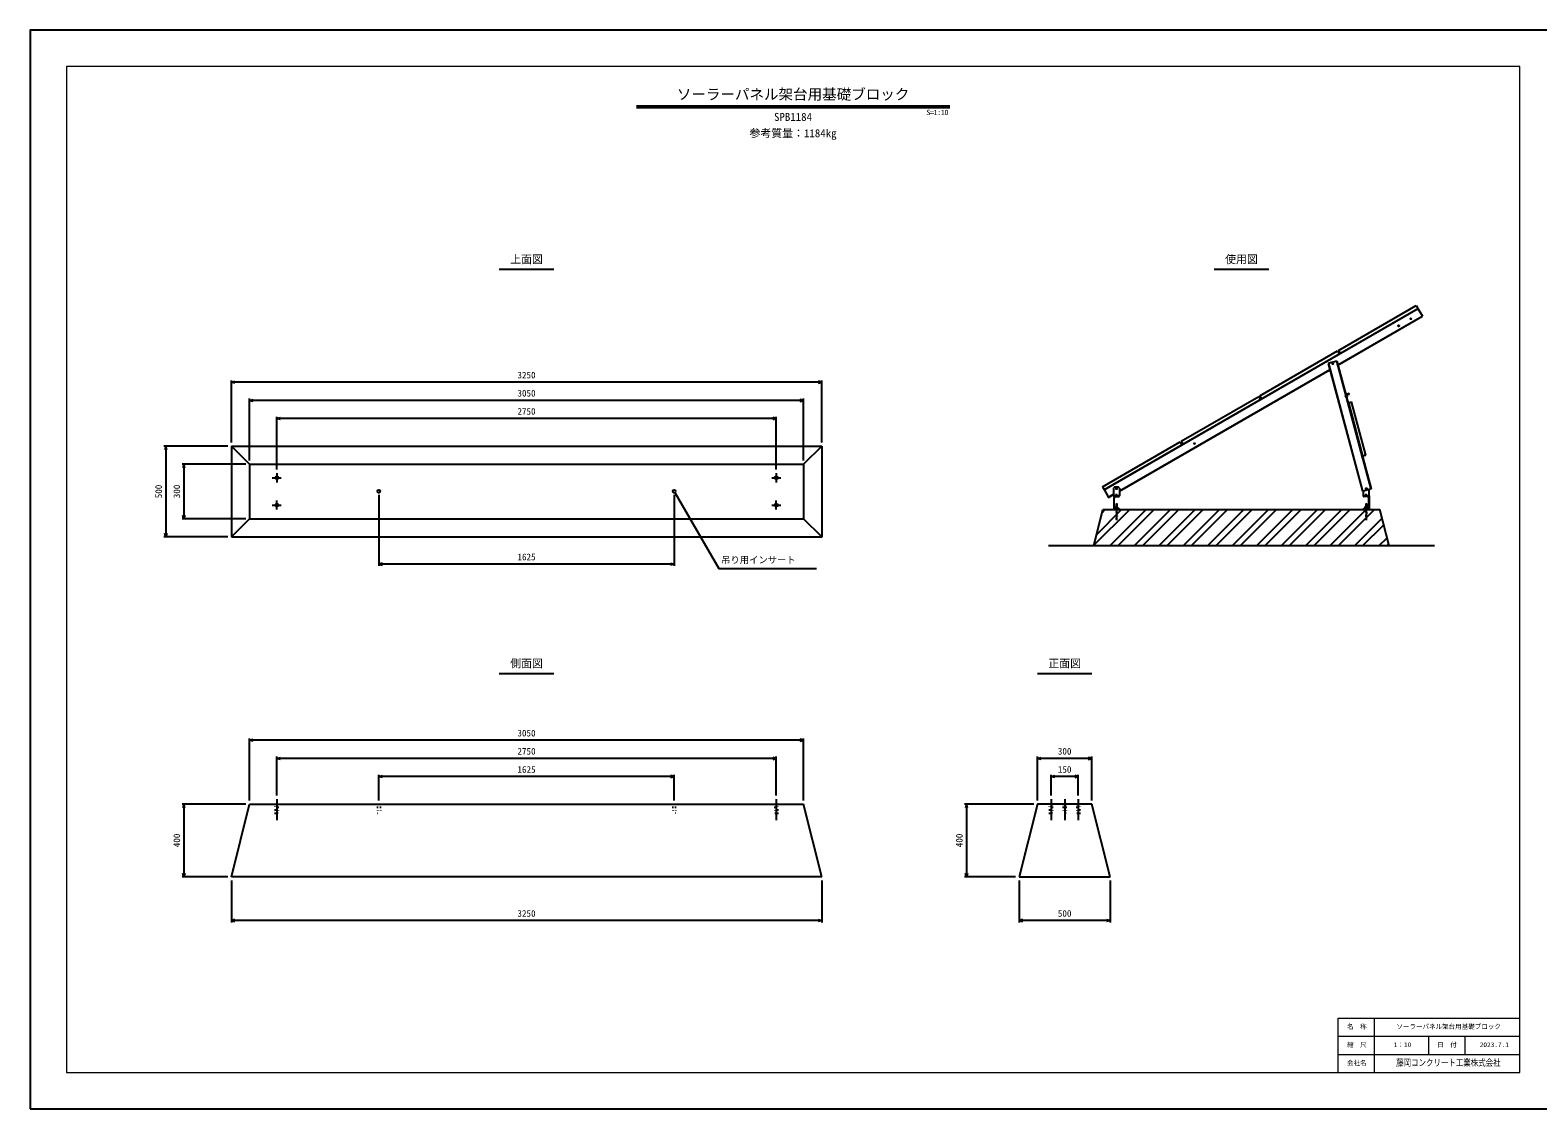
# Model space of a CAD drawing. Units: millimetres, scale not verified. Extents: x -8400 to 8400, y -2970 to 2970.
# Drawn here: x -8400 to -100, y -2970 to 2970 of the extents above; entities that cross this region are included whole.
import ezdxf
from ezdxf.enums import TextEntityAlignment as Align

# ---------------------------------------------------------------- set-up
doc = ezdxf.new("R2010")
doc.units = ezdxf.units.MM
doc.header["$LTSCALE"] = 10
doc.linetypes.add('DOTTED', pattern=[1.75, 0.25, -1.5])
doc.linetypes.add('LONG_DASHED_DOTTED', pattern=[15.25, 12, -1.5, 0.25, -1.5])
for name, color, linetype, lineweight in [('0-0_CENTER', 7, 'LONG_DASHED_DOTTED', 25), ('0-1_DIM', 7, 'Continuous', 25), ('0-2_Defpoints', 5, 'Continuous', 25), ('0-3_HATCH', 6, 'Continuous', 25), ('0-4_OUTLINE', 3, 'Continuous', 25), ('0-5_OUTLINE2', 4, 'Continuous', 25), ('0-6_TXT', 7, 'Continuous', 25), ('0-7_WAKU', 3, 'Continuous', 13), ('0-8_WAKU-LINE', 7, 'Continuous', 13)]:
    doc.layers.add(name, color=color, linetype=linetype, lineweight=lineweight)
doc.layers.add('0-9_WAKU-TXT', color=7, linetype='Continuous')
doc.styles.add('ＭＳ ゴシック', font='')
doc.styles.get('ＭＳ ゴシック').set_extended_font_data('MS Gothic')

msp = doc.modelspace()

# ---------------------------------------------------------------- linework, layer by layer
at = {"layer": '0-0_CENTER'}
for p, q in [((-1146.7, 955.64), (-1162.34, 951.45)), ((-7067.36, 504.84), (-7017.36, 504.84)), ((-7042.36, 529.84), (-7042.36, 479.84)), ((-4317.36, 504.84), (-4267.36, 504.84)), ((-4292.36, 529.84), (-4292.36, 479.84)), ((-2419.23, 398.63), (-2419.23, 416.6)), ((-1044.23, 398.63), (-1044.23, 416.6)), ((-7067.36, 354.84), (-7017.36, 354.84)), ((-7042.36, 329.84), (-7042.36, 379.84)), ((-4317.36, 354.84), (-4267.36, 354.84)), ((-4292.36, 329.84), (-4292.36, 379.84)), ((-2419.23, 330.37), (-2419.23, 272.15)), ((-1044.23, 330.37), (-1044.23, 272.15)), ((-7042.36, -1263.89), (-7042.36, -1380.32)), ((-4292.36, -1263.89), (-4292.36, -1380.32)), ((-2779.84, -1263.89), (-2779.84, -1380.32)), ((-2704.84, -1263.89), (-2704.84, -1380.32)), ((-2629.84, -1263.89), (-2629.84, -1380.32))]:
    msp.add_line(p, q, dxfattribs=at)
at = {"layer": '0-1_DIM'}
for p, q in [((-7292.36, 699.84), (-7292.36, 1041.27)), ((-4042.36, 1031.27), (-7292.36, 1031.27)), ((-4042.36, 699.84), (-4042.36, 1041.27)), ((-7192.36, 599.84), (-7192.36, 941.27)), ((-4142.36, 931.27), (-7192.36, 931.27)), ((-4142.36, 599.84), (-4142.36, 941.27)), ((-7042.36, 549.84), (-7042.36, 841.27)), ((-4292.36, 831.27), (-7042.36, 831.27)), ((-4292.36, 549.84), (-4292.36, 841.27)), ((-7312.36, 679.84), (-7663.63, 679.84)), ((-7653.63, 679.84), (-7653.63, 179.84)), ((-7212.36, 579.84), (-7563.63, 579.84)), ((-7553.63, 579.84), (-7553.63, 279.84)), ((-6479.86, 410.61), (-6479.86, 19.94)), ((-4854.86, 410.61), (-4854.86, 19.94)), ((-7212.36, 279.84), (-7563.63, 279.84)), ((-7312.36, 179.84), (-7663.63, 179.84)), ((-4854.86, 29.94), (-6479.86, 29.94)), ((-7192.36, -1271.76), (-7192.36, -930.33)), ((-4142.36, -940.33), (-7192.36, -940.33)), ((-4142.36, -1271.76), (-4142.36, -930.33)), ((-7042.36, -1243.89), (-7042.36, -1030.33)), ((-4292.36, -1040.33), (-7042.36, -1040.33)), ((-4292.36, -1243.89), (-4292.36, -1030.33)), ((-2854.84, -1271.76), (-2854.84, -1030.33)), ((-2554.84, -1040.33), (-2854.84, -1040.33)), ((-2554.84, -1271.76), (-2554.84, -1030.33)), ((-6479.86, -1271.76), (-6479.86, -1130.33)), ((-4854.86, -1140.33), (-6479.86, -1140.33)), ((-4854.86, -1271.76), (-4854.86, -1130.33)), ((-2779.84, -1243.89), (-2779.84, -1130.33)), ((-2629.84, -1140.33), (-2779.84, -1140.33)), ((-2629.84, -1243.89), (-2629.84, -1130.33)), ((-7212.36, -1291.76), (-7563.63, -1291.76)), ((-7553.63, -1291.76), (-7553.63, -1691.76)), ((-2874.84, -1291.76), (-3255.64, -1291.76)), ((-3245.64, -1291.76), (-3245.64, -1691.76)), ((-7312.36, -1691.76), (-7563.63, -1691.76)), ((-7292.36, -1711.76), (-7292.36, -1943.2)), ((-4042.36, -1711.76), (-4042.36, -1943.2)), ((-2974.84, -1691.76), (-3255.64, -1691.76)), ((-2954.84, -1711.76), (-2954.84, -1943.2)), ((-2454.84, -1711.76), (-2454.84, -1943.2)), ((-4042.36, -1933.2), (-7292.36, -1933.2)), ((-2454.84, -1933.2), (-2954.84, -1933.2))]:
    msp.add_line(p, q, dxfattribs=at)
for points in [[(-7272.36, 1025.91), (-7292.36, 1031.27), (-7272.36, 1036.63)], [(-4062.36, 1025.91), (-4042.36, 1031.27), (-4062.36, 1036.63)], [(-7172.36, 925.91), (-7192.36, 931.27), (-7172.36, 936.63)], [(-4162.36, 925.91), (-4142.36, 931.27), (-4162.36, 936.63)], [(-7022.36, 825.91), (-7042.36, 831.27), (-7022.36, 836.63)], [(-4312.36, 825.91), (-4292.36, 831.27), (-4312.36, 836.63)], [(-7648.27, 659.84), (-7653.63, 679.84), (-7658.99, 659.84)], [(-7548.27, 559.84), (-7553.63, 579.84), (-7558.99, 559.84)], [(-4850.86, 423.68), (-4609.15, 5.01), (-4070.77, 5.01)], [(-7548.27, 299.84), (-7553.63, 279.84), (-7558.99, 299.84)], [(-7648.27, 199.84), (-7653.63, 179.84), (-7658.99, 199.84)], [(-6459.86, 35.3), (-6479.86, 29.94), (-6459.86, 24.58)], [(-4874.86, 35.3), (-4854.86, 29.94), (-4874.86, 24.58)], [(-7172.36, -945.69), (-7192.36, -940.33), (-7172.36, -934.97)], [(-4162.36, -945.69), (-4142.36, -940.33), (-4162.36, -934.97)], [(-7022.36, -1045.69), (-7042.36, -1040.33), (-7022.36, -1034.97)], [(-4312.36, -1045.69), (-4292.36, -1040.33), (-4312.36, -1034.97)], [(-2834.84, -1045.69), (-2854.84, -1040.33), (-2834.84, -1034.97)], [(-2574.84, -1045.69), (-2554.84, -1040.33), (-2574.84, -1034.97)], [(-6459.86, -1145.69), (-6479.86, -1140.33), (-6459.86, -1134.97)], [(-4874.86, -1145.69), (-4854.86, -1140.33), (-4874.86, -1134.97)], [(-2759.84, -1145.69), (-2779.84, -1140.33), (-2759.84, -1134.97)], [(-2649.84, -1145.69), (-2629.84, -1140.33), (-2649.84, -1134.97)], [(-7548.27, -1311.76), (-7553.63, -1291.76), (-7558.99, -1311.76)], [(-3240.28, -1311.76), (-3245.64, -1291.76), (-3251, -1311.76)], [(-7548.27, -1671.76), (-7553.63, -1691.76), (-7558.99, -1671.76)], [(-3240.28, -1671.76), (-3245.64, -1691.76), (-3251, -1671.76)], [(-7272.36, -1927.84), (-7292.36, -1933.2), (-7272.36, -1938.56)], [(-4062.36, -1927.84), (-4042.36, -1933.2), (-4062.36, -1938.56)], [(-2934.84, -1927.84), (-2954.84, -1933.2), (-2934.84, -1938.56)], [(-2474.84, -1927.84), (-2454.84, -1933.2), (-2474.84, -1938.56)]]:
    msp.add_lwpolyline(points, dxfattribs=at)
at = {"layer": '0-2_Defpoints'}
msp.add_lwpolyline([(-8400, -2970), (0, -2970), (0, 2970), (-8400, 2970)], close=True, dxfattribs=at)
at = {"layer": '0-3_HATCH'}
for p, q in [((-2543.51, 133.28), (-2346.42, 330.37)), ((-2528.54, 193.15), (-2391.32, 330.37)), ((-2498.6, 312.89), (-2481.13, 330.37)), ((-2456.62, 130.37), (-2256.62, 330.37)), ((-2411.72, 130.37), (-2211.72, 330.37)), ((-2321.92, 130.37), (-2121.92, 330.37)), ((-2277.02, 130.37), (-2077.02, 330.37)), ((-2187.21, 130.37), (-1987.21, 330.37)), ((-2142.31, 130.37), (-1942.31, 330.37)), ((-2052.51, 130.37), (-1852.51, 330.37)), ((-2007.61, 130.37), (-1807.61, 330.37)), ((-1917.8, 130.37), (-1717.8, 330.37)), ((-1872.9, 130.37), (-1672.9, 330.37)), ((-1783.1, 130.37), (-1583.1, 330.37)), ((-1738.2, 130.37), (-1538.2, 330.37)), ((-1648.4, 130.37), (-1448.4, 330.37)), ((-1603.5, 130.37), (-1403.5, 330.37)), ((-1513.69, 130.37), (-1313.69, 330.37)), ((-1468.79, 130.37), (-1268.79, 330.37)), ((-1378.99, 130.37), (-1178.99, 330.37)), ((-1334.09, 130.37), (-1134.09, 330.37)), ((-1244.29, 130.37), (-1044.29, 330.37)), ((-1199.38, 130.37), (-999.38, 330.37)), ((-1109.58, 130.37), (-957.3, 282.64)), ((-1064.68, 130.37), (-948.32, 246.72)), ((-974.88, 130.37), (-930.36, 174.88)), ((-929.98, 130.37), (-921.38, 138.96))]:
    msp.add_line(p, q, dxfattribs=at)
at = {"layer": '0-4_OUTLINE'}
for p, q in [((-7292.36, 679.84), (-7292.36, 179.84)), ((-7292.36, 679.84), (-7192.36, 579.84)), ((-7292.36, 679.84), (-4042.36, 679.84)), ((-4042.36, 679.84), (-4142.36, 579.84)), ((-7192.36, 579.84), (-4142.36, 579.84)), ((-7192.36, 579.84), (-7192.36, 279.84)), ((-4142.36, 579.84), (-4142.36, 279.84)), ((-7292.36, 179.84), (-7192.36, 279.84)), ((-7192.36, 279.84), (-4142.36, 279.84)), ((-2544.23, 130.37), (-2494.23, 330.37)), ((-2494.23, 330.37), (-969.23, 330.37)), ((-919.23, 130.37), (-969.23, 330.37)), ((-7292.36, 179.84), (-4042.36, 179.84)), ((-7292.36, -1691.76), (-7192.36, -1291.76)), ((-7192.36, -1291.76), (-4142.36, -1291.76)), ((-4042.36, -1691.76), (-4142.36, -1291.76)), ((-2454.84, -1691.76), (-2554.84, -1291.76)), ((-4042.36, -1691.76), (-7292.36, -1691.76)), ((-2954.84, -1691.76), (-2454.84, -1691.76))]:
    msp.add_line(p, q, dxfattribs=at)
at = {"layer": '0-4_OUTLINE', "linetype": 'DOTTED'}
for p, q in [((-6471.86, -1291.76), (-6471.86, -1341.76)), ((-4862.86, -1291.76), (-4862.86, -1341.76)), ((-2712.84, -1291.76), (-2712.84, -1341.76)), ((-2696.84, -1291.76), (-2696.84, -1341.76)), ((-2696.84, -1341.76), (-2712.84, -1341.76))]:
    msp.add_line(p, q, dxfattribs=at)
at = {"layer": '0-4_OUTLINE'}
for points in [[(-4042.36, 679.84), (-4042.36, 179.84), (-4142.36, 279.84)], [(-2554.84, -1291.76), (-2854.84, -1291.76), (-2954.84, -1691.76)]]:
    msp.add_lwpolyline(points, dxfattribs=at)
at = {"layer": '0-4_OUTLINE', "linetype": 'DOTTED'}
for points in [[(-7034.11, -1291.76), (-7034.11, -1341.76), (-7050.61, -1341.76), (-7050.61, -1291.76)], [(-6487.86, -1291.76), (-6487.86, -1341.76), (-6471.86, -1341.76)], [(-4846.86, -1291.76), (-4846.86, -1341.76), (-4862.86, -1341.76)], [(-4300.61, -1291.76), (-4300.61, -1341.76), (-4284.11, -1341.76), (-4284.11, -1291.76)], [(-2771.59, -1291.76), (-2771.59, -1341.76), (-2788.09, -1341.76), (-2788.09, -1291.76)], [(-2638.09, -1291.76), (-2638.09, -1341.76), (-2621.59, -1341.76), (-2621.59, -1291.76)]]:
    msp.add_lwpolyline(points, dxfattribs=at)
at = {"layer": '0-4_OUTLINE'}
for centre, radius in [((-7042.36, 504.84), 8.25), ((-7042.36, 504.84), 6), ((-4292.36, 504.84), 8.25), ((-4292.36, 504.84), 6), ((-6479.86, 430.61), 8), ((-4854.86, 430.61), 8), ((-7042.36, 354.84), 8.25), ((-7042.36, 354.84), 6), ((-4292.36, 354.84), 8.25), ((-4292.36, 354.84), 6)]:
    msp.add_circle(centre, radius, dxfattribs=at)
at = {"layer": '0-5_OUTLINE2'}
for p, q in [((-2487.93, 440.35), (-760.21, 1437.85)), ((-2487.13, 438.96), (-759.41, 1436.46)), ((-1197.89, 1205.94), (-769.21, 1453.44)), ((-769.21, 1453.44), (-760.21, 1437.85)), ((-760.21, 1437.85), (-735.21, 1394.55)), ((-1201, 1127.03), (-735.94, 1395.54)), ((-1200.68, 1125.81), (-735.21, 1394.55)), ((-1630.9, 955.94), (-1202.22, 1203.44)), ((-1202.22, 1203.44), (-1193.22, 1187.85)), ((-1197.89, 1205.94), (-1188.89, 1190.35)), ((-2403.13, 432.99), (-1245.83, 1101.15)), ((-2402.98, 431.65), (-1245.51, 1099.92)), ((-1206.57, 1147.79), (-1254.86, 1134.85)), ((-1254.86, 1134.85), (-1066.12, 430.45)), ((-1253.32, 1135.26), (-1064.57, 430.85)), ((-1208.11, 1147.37), (-1019.37, 442.98)), ((-1206.57, 1147.79), (-1017.82, 443.39)), ((-2063.92, 705.94), (-1635.23, 953.44)), ((-1635.23, 953.44), (-1626.23, 937.85)), ((-1630.9, 955.94), (-1621.9, 940.35)), ((-1137.79, 968.38), (-1157.11, 963.21)), ((-1157.11, 963.21), (-1151.93, 943.89)), ((-1150.39, 945.86), (-1153.82, 958.65)), ((-1151.93, 943.89), (-1151.45, 944.02)), ((-1151.52, 962.63), (-1138.72, 966.06)), ((-1145.05, 918.21), (-1125.73, 923.38)), ((-1062.87, 611.51), (-1145.05, 918.21)), ((-1143.12, 918.73), (-1060.94, 612.03)), ((-1137.66, 967.9), (-1137.79, 968.38)), ((-1047.03, 629.67), (-1125.73, 923.38)), ((-2496.93, 455.94), (-2068.25, 703.44)), ((-2068.25, 703.44), (-2059.25, 687.85)), ((-2063.92, 705.94), (-2054.92, 690.35)), ((-1066.74, 625.94), (-1047.42, 631.12)), ((-1064.42, 625.01), (-1047.03, 629.67)), ((-1062.87, 611.51), (-1060.94, 612.03)), ((-2427.98, 455.37), (-2435.48, 447.87)), ((-2435.48, 447.87), (-2435.48, 405.37)), ((-2427.98, 455.37), (-2410.48, 455.37)), ((-2402.98, 447.87), (-2410.48, 455.37)), ((-2402.98, 447.87), (-2402.98, 405.37)), ((-1017.82, 443.4), (-1066.11, 430.43)), ((-1060.48, 405.37), (-1060.48, 431.94)), ((-1027.98, 405.37), (-1027.98, 440.67)), ((-2463.66, 398.04), (-2435.53, 414.27)), ((-2435.48, 408.37), (-2402.98, 408.37)), ((-2435.48, 405.37), (-2402.98, 405.37)), ((-2435, 405.37), (-2435, 330.37)), ((-2403.47, 405.37), (-2435, 405.37)), ((-2431.8, 340.93), (-2431.8, 394.8)), ((-2427.23, 399.79), (-2405.75, 401.66)), ((-2405.75, 334.07), (-2427.23, 335.95)), ((-2422.98, 336.22), (-2422.98, 343.72)), ((-2415.48, 336.22), (-2415.48, 343.72)), ((-2403.47, 404.15), (-2403.47, 405.37)), ((-1060.48, 408.37), (-1027.98, 408.37)), ((-1060.48, 404.15), (-1060.48, 405.37)), ((-1060.48, 405.37), (-1027.98, 405.37)), ((-1060.48, 405.37), (-1027.98, 405.37)), ((-1035.8, 399.27), (-1058.2, 401.66)), ((-1058.2, 334.07), (-1035.8, 336.46)), ((-1047.98, 336.22), (-1047.98, 343.72)), ((-1040.48, 336.22), (-1040.48, 343.72)), ((-1031.23, 341.45), (-1031.23, 394.29)), ((-1027.98, 405.37), (-1027.98, 330.37)), ((-2435, 330.37), (-2403.47, 330.37)), ((-2403.47, 330.37), (-2403.47, 331.58)), ((-1060.48, 330.37), (-1060.48, 331.58)), ((-1027.98, 330.37), (-1060.48, 330.37)), ((-669.23, 130.37), (-2794.23, 130.37))]:
    msp.add_line(p, q, dxfattribs=at)
for points in [[(-2496.93, 455.94), (-2487.93, 440.35), (-2462.93, 397.05), (-2435.48, 412.89)], [(-2416.23, 330.37), (-2416.23, 360.37), (-2422.23, 360.37), (-2422.23, 330.37)], [(-1041.23, 330.37), (-1041.23, 360.37), (-1047.23, 360.37), (-1047.23, 330.37)]]:
    msp.add_lwpolyline(points, dxfattribs=at)
for points in [[(-2411.73, 343.72), (-2426.73, 343.72), (-2426.73, 336.22), (-2411.73, 336.22)], [(-1036.73, 343.72), (-1051.73, 343.72), (-1051.73, 336.22), (-1036.73, 336.22)]]:
    msp.add_lwpolyline(points, close=True, dxfattribs=at)
at = {"layer": '0-5_OUTLINE2', "linetype": 'DOTTED'}
for points in [[(-2422.23, 330.37), (-2416.23, 330.37), (-2416.23, 280.37), (-2422.23, 280.37)], [(-1047.23, 330.37), (-1041.23, 330.37), (-1041.23, 280.37), (-1047.23, 280.37)]]:
    msp.add_lwpolyline(points, close=True, dxfattribs=at)
at = {"layer": '0-5_OUTLINE2'}
for centre in [(-866.45, 1341.87), (-798.9, 1380.87), (-1228.45, 1132.87), (-1989.69, 693.37), (-2419.23, 445.37), (-1044.23, 445.37)]:
    msp.add_circle(centre, 3, dxfattribs=at)
for centre, radius, start, end in [((-1150.68, 959.5), 3.25, 105, 195), ((-1151.84, 945.47), 1.5, 285, 15), ((-1139.11, 967.51), 1.5, 285, 15), ((-2426.8, 394.8), 5, 95, 180), ((-2426.8, 340.93), 5, 180, 265), ((-2405.97, 404.15), 2.5, 275, 0), ((-2405.97, 331.58), 2.5, 0, 85), ((-1057.98, 404.15), 2.5, 180, 265), ((-1057.98, 331.58), 2.5, 95, 180), ((-1036.23, 394.29), 5, 0, 85), ((-1036.23, 341.45), 5, 275, 0)]:
    msp.add_arc(centre, radius, start, end, dxfattribs=at)
at = {"layer": '0-6_TXT'}
for p, q in [((-5062.04, 2553.33), (-3337.96, 2553.33)), ((-5062.04, 2543.73), (-3337.96, 2543.73)), ((-5817.36, 1652.94), (-5517.36, 1652.94)), ((-1881.73, 1652.94), (-1581.73, 1652.94)), ((-5817.36, -572.16), (-5517.36, -572.16)), ((-2854.84, -572.16), (-2554.84, -572.16))]:
    msp.add_line(p, q, dxfattribs=at)
at = {"layer": '0-7_WAKU'}
for p, q in [((-1200, -2470), (-200, -2470)), ((-1200, -2770), (-1200, -2470))]:
    msp.add_line(p, q, dxfattribs=at)
msp.add_lwpolyline([(-8200, -2770), (-200, -2770), (-200, 2770), (-8200, 2770)], close=True, dxfattribs=at)
at = {"layer": '0-8_WAKU-LINE'}
for p, q in [((-1000, -2770), (-1000, -2470)), ((-1200, -2570), (-200, -2570)), ((-700, -2670), (-700, -2570)), ((-500, -2670), (-500, -2570)), ((-1200, -2670), (-200, -2670))]:
    msp.add_line(p, q, dxfattribs=at)

# ---------------------------------------------------------------- texts
at = {"layer": '0-1_DIM', "style": 'ＭＳ ゴシック'}
for s, p in [('3250', (-5717.36, 1041.27)), ('3050', (-5717.36, 941.27)), ('2750', (-5717.36, 841.27)), ('1625', (-5717.36, 39.94)), ('3050', (-5717.36, -930.33)), ('2750', (-5717.36, -1030.33)), ('300', (-2742.34, -1030.33)), ('1625', (-5717.36, -1130.33)), ('150', (-2742.34, -1130.33)), ('3250', (-5717.36, -1923.2)), ('500', (-2742.34, -1923.2))]:
    msp.add_text(s, height=36.66, dxfattribs=at).set_placement(p, align=Align.BOTTOM_LEFT)
for s, p in [('500', (-7663.63, 392.34)), ('300', (-7563.63, 392.34)), ('400', (-7563.63, -1529.26)), ('400', (-3255.64, -1529.26))]:
    msp.add_text(s, height=36.66, rotation=90, dxfattribs=at).set_placement(p, align=Align.BOTTOM_LEFT)
at = {"layer": '0-6_TXT', "style": 'ＭＳ ゴシック'}
for s, height, p in [('ソーラーパネル架台用基礎ブロック', 58.65, (-4840, 2570)), ('SPB1184', 43.99, (-4305, 2457.07)), ('S', 29.33, (-3466.87, 2493.65)), ('=', 29.33, (-3446.87, 2493.65)), ('1', 29.33, (-3426.87, 2493.65)), (':', 29.33, (-3406.87, 2493.65)), ('1', 29.33, (-3386.87, 2493.65)), ('0', 29.33, (-3366.87, 2493.65)), ('参考質量：1184kg', 43.99, (-4440, 2367.07)), ('上面図', 43.99, (-5757.36, 1672.94)), ('使用図', 43.99, (-1821.73, 1672.94)), ('吊り用インサート', 36.66, (-4596.07, 23.36)), ('側面図', 43.99, (-5757.36, -552.16)), ('正面図', 43.99, (-2794.84, -552.16))]:
    msp.add_text(s, height=height, dxfattribs=at).set_placement(p, align=Align.BOTTOM_LEFT)
at = {"layer": '0-9_WAKU-TXT', "style": 'ＭＳ ゴシック'}
for s, p in [('名\u3000称', (-1150.05, -2537.5)), ('ソーラーパネル架台用基礎ブロック', (-878.5, -2537.5)), ('縮\u3000尺', (-1150.05, -2637.5)), ('1：10', (-893.25, -2637.5)), ('日\u3000付', (-654.05, -2637.5)), ('2023.7.1', (-420, -2637.5)), ('会社名', (-1150.05, -2737.5))]:
    msp.add_text(s, height=25.66, dxfattribs=at).set_placement(p, align=Align.BOTTOM_LEFT)
at = {"layer": '0-9_WAKU-TXT', "style": 'ＭＳ ゴシック', "width": 0.8}
msp.add_text('藤岡コンクリート工業株式会社', height=36.66, dxfattribs=at).set_placement((-880, -2745), align=Align.BOTTOM_LEFT)

doc.saveas('drawing.dxf')
